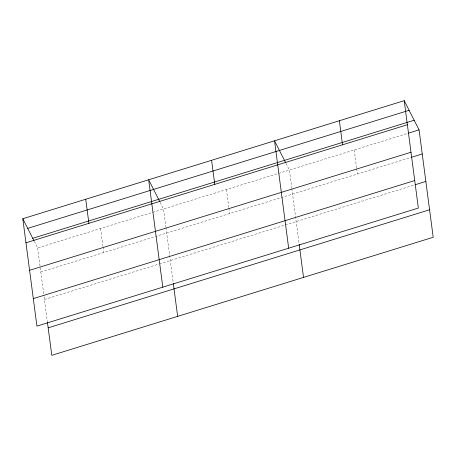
<?xml version="1.0" encoding="UTF-8"?>
<svg xmlns="http://www.w3.org/2000/svg" width="456" height="456" viewBox="0 0 456 456"><rect width="100%" height="100%" fill="white"/><g stroke="black" fill="none" stroke-linecap="round" stroke-linejoin="round"><path stroke-width="0.34" stroke-dasharray="2.28 1.71" d="M34.28 241.315L37.648 247.944L152.008 212.542M152.686 212.336L277.875 173.582M278.553 173.371L407.578 133.431M40.818 272.015L410.748 157.502M44.437 299.512L158.796 264.109M159.475 263.899L284.664 225.144M285.342 224.939L414.367 184.999M286.015 163.39L289.383 170.02L291.732 187.9M160.147 202.356L163.516 208.985L165.87 226.86M354.221 149.95L356.575 167.831M356.666 168.515L357.39 174.015M291.823 188.59L299.079 243.698M226.45 189.502L228.804 207.383M228.889 208.067L229.613 213.568M165.955 227.55L173.212 282.657M100.582 228.462L102.936 246.343M103.022 247.032L103.751 252.533M37.648 247.944L43.97 295.984M44.061 296.691L47.435 322.312"/><path stroke-width="0.68" d="M404.215 100.668L418.351 208.056L36.936 326.12L22.8 218.732L404.215 100.668L419.064 129.88L433.2 237.268L51.784 355.332L47.435 322.312M27.702 228.37L409.117 110.306M32.746 238.306L414.162 120.236M25.969 242.803L407.385 124.733M408.257 133.22L419.064 129.88M29.589 270.3L411.004 152.23M411.426 157.291L422.233 153.946M33.316 298.629L414.732 180.559M415.045 184.788L425.853 181.442M48.165 327.841L429.58 209.771M285.707 162.792L274.535 140.807L288.671 248.195M159.839 201.751L148.667 179.772L162.803 287.16M22.8 218.732L33.972 240.717M339.372 120.737L342.541 144.803M299.17 244.387L303.519 277.408M211.601 160.29L214.77 184.355M173.303 283.347L177.652 316.373M85.734 199.249L88.903 223.32"/></g></svg>
